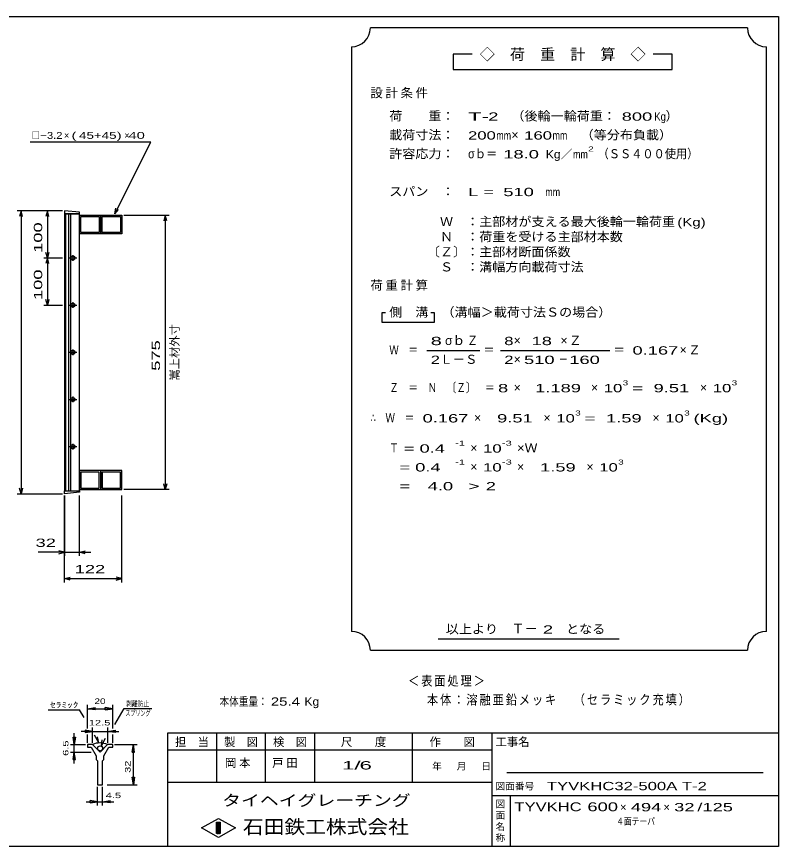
# Model space of a CAD drawing. Units: millimetres, scale not verified, with parts at other scales. Extents: x -1456 to 1389, y -1026 to 839.
# Drawn here: x -227 to 1389, y -921 to 839 of the extents above; entities that cross this region are included whole.
import ezdxf
from ezdxf.enums import TextEntityAlignment as Align

# ---------------------------------------------------------------- set-up
doc = ezdxf.new("R2010")
doc.units = ezdxf.units.MM
doc.header["$LTSCALE"] = 8
for name, color, linetype, lineweight in [('CADPAC_LAYER_0000', 150, 'Continuous', 25), ('CADPAC_LAYER_0022', 2, 'Continuous', 25), ('CADPAC_LAYER_0032', 4, 'Continuous', 25), ('CADPAC_LAYER_0048', 3, 'Continuous', 25), ('CADPAC_LAYER_0054', 4, 'Continuous', 25)]:
    doc.layers.add(name, color=color, linetype=linetype, lineweight=lineweight)
doc.styles.add('ベクトル', font='')
doc.styles.get('ベクトル').set_extended_font_data('ベクトル')

msp = doc.modelspace()

# ---------------------------------------------------------------- linework, layer by layer
at = {"layer": 'CADPAC_LAYER_0000'}
for p, q in [((-1379.2, 838.8), (1388.8, 838.8)), ((1388.8, 838.8), (1388.8, -921.2)), ((1388.8, -681.2), (92.8, -681.2)), ((92.8, -681.2), (92.8, -921.2)), ((196.8, -681.2), (196.8, -785.2)), ((300.8, -785.2), (300.8, -681.2)), ((404.8, -681.2), (404.8, -785.2)), ((612.8, -785.2), (612.8, -681.2)), ((780.8, -681.2), (780.8, -921.2)), ((780.8, -717.2), (92.8, -717.2)), ((1356.8, -765.2), (812.8, -765.2)), ((92.8, -785.2), (780.8, -785.2)), ((780.8, -813.2), (1388.8, -813.2)), ((820.8, -921.2), (820.8, -813.2)), ((164.8, -882), (200.8, -862)), ((200.8, -862), (236.8, -882)), ((196.8, -870), (204.8, -870)), ((196.8, -894), (196.8, -870)), ((196.8, -870), (198.4, -870)), ((198.4, -870), (198.4, -894)), ((200, -894), (200, -870)), ((200, -870), (201.6, -870)), ((201.6, -870), (201.6, -894)), ((203.2, -894), (203.2, -870)), ((203.2, -870), (204.8, -870)), ((204.8, -870), (204.8, -894)), ((204.8, -870), (204.8, -894)), ((200.8, -902), (164.8, -882)), ((204.8, -894), (196.8, -894)), ((198.4, -894), (200, -894)), ((236.8, -882), (200.8, -902)), ((201.6, -894), (203.2, -894)), ((1388.8, -921.2), (-1379.2, -921.2))]:
    msp.add_line(p, q, dxfattribs=at)
at = {"layer": 'CADPAC_LAYER_0022', "color": 4}
for p, q in [((1323.2, 814.8), (523.2, 814.8)), ((483.2, 774.8), (483.2, -465.2)), ((1363.2, -465.2), (1363.2, 774.8)), ((739.2, 758.8), (699.2, 758.8)), ((699.2, 758.8), (699.2, 726.8)), ((1163.2, 758.8), (1123.2, 758.8)), ((1163.2, 726.8), (1163.2, 758.8)), ((699.2, 726.8), (1163.2, 726.8)), ((555.2, 210.8), (547.2, 210.8)), ((547.2, 210.8), (547.2, 190.8)), ((659.2, 210.8), (651.2, 210.8)), ((659.2, 190.8), (659.2, 210.8)), ((547.2, 190.8), (659.2, 190.8)), ((643.2, 130.8), (755.2, 130.8)), ((799.2, 130.8), (1031.2, 130.8)), ((667.2, -481.2), (1051.2, -481.2)), ((523.2, -505.2), (1323.2, -505.2))]:
    msp.add_line(p, q, dxfattribs=at)
for centre, start, end in [((483.2, 814.8), 270, 0), ((1363.2, 814.8), 180, 270), ((483.2, -505.2), 0, 90), ((1363.2, -505.2), 90, 180)]:
    msp.add_arc(centre, 40, start, end, dxfattribs=at)
at = {"layer": 'CADPAC_LAYER_0032'}
for p, q in [((-160.267, -631.6), (-93.6, -631.6)), ((-84.267, -647.6), (-93.6, -631.6)), ((-76.8, -670.8), (-76.8, -621.2)), ((-76.8, -629.2), (-60.8, -626.8)), ((-60.8, -631.6), (-76.8, -629.2)), ((-76.8, -629.2), (-23.467, -629.2)), ((-60.8, -631.6), (-60.8, -626.8)), ((-23.467, -629.2), (-39.467, -626.8)), ((-39.467, -631.6), (-39.467, -626.8)), ((-39.467, -631.6), (-23.467, -629.2)), ((-23.467, -670.8), (-23.467, -621.2)), ((-18.664, -662.533), (0.803, -628.933)), ((0.803, -628.933), (59.469, -628.933)), ((-104.8, -705.2), (-104.8, -681.2)), ((-66.133, -677.2), (-90.133, -677.2)), ((-66.133, -677.2), (-82.133, -674.8)), ((-82.133, -674.8), (-82.133, -679.6)), ((-82.133, -679.6), (-66.133, -677.2)), ((-76.8, -701.2), (-76.8, -683.6)), ((-66.133, -701.2), (-66.133, -669.2)), ((-66.133, -677.2), (-34.133, -677.2)), ((-52.8, -701.2), (-62.133, -685.2)), ((-34.133, -669.2), (-34.133, -701.2)), ((-34.133, -677.2), (-18.133, -674.8)), ((-18.133, -679.6), (-34.133, -677.2)), ((-34.133, -677.2), (-10.133, -677.2)), ((-23.467, -701.2), (-23.467, -683.6)), ((-18.133, -674.8), (-18.133, -679.6)), ((-104.8, -705.2), (-107.2, -689.2)), ((-107.2, -689.2), (-102.4, -689.2)), ((-102.4, -689.2), (-104.8, -705.2)), ((-52.8, -701.2), (-55.733, -688.667)), ((-47.464, -707.866), (-38.397, -691.866)), ((-47.464, -707.866), (-45.597, -695.066)), ((-112.8, -705.2), (-80.8, -705.2)), ((-112.8, -721.2), (-68.8, -721.2)), ((-107.2, -737.2), (-104.8, -721.2)), ((-104.8, -721.2), (-104.8, -705.2)), ((-102.4, -737.2), (-104.8, -721.2)), ((-104.8, -745.2), (-104.8, -721.2)), ((-76.8, -705.2), (-76.8, -710.533)), ((-66.133, -705.2), (-76.8, -705.2)), ((-76.8, -710.533), (-68.8, -710.533)), ((-68.8, -710.533), (-58.133, -729.2)), ((-50.133, -721.2), (-66.133, -705.2)), ((-34.133, -705.2), (-50.133, -721.2)), ((-42.133, -729.2), (-31.467, -710.533)), ((-23.467, -705.2), (-34.133, -705.2)), ((-31.467, -710.533), (-23.467, -710.533)), ((-23.467, -710.533), (-23.467, -705.2)), ((-19.467, -705.2), (28.533, -705.2)), ((18.133, -721.2), (20.533, -705.2)), ((18.133, -721.2), (22.933, -721.2)), ((22.933, -721.2), (20.533, -705.2)), ((20.533, -790.534), (20.533, -705.2)), ((-107.2, -737.2), (-102.4, -737.2)), ((-58.133, -729.2), (-58.133, -737.2)), ((-58.133, -737.2), (-55.467, -739.867)), ((-44.8, -739.867), (-42.133, -737.2)), ((-42.133, -737.2), (-42.133, -729.2)), ((-55.467, -739.867), (-55.467, -790.533)), ((-44.8, -790.533), (-44.8, -739.867)), ((-55.467, -790.533), (-44.8, -790.533)), ((-35.467, -790.534), (28.533, -790.534)), ((20.533, -790.534), (18.133, -774.534)), ((18.133, -774.534), (22.933, -774.534)), ((22.933, -774.534), (20.533, -790.534)), ((-55.467, -834.534), (-55.467, -794.534)), ((-44.8, -834.534), (-44.8, -794.534)), ((-79.467, -826.534), (-55.467, -826.534)), ((-55.467, -826.534), (-71.467, -824.134)), ((-71.467, -828.934), (-71.467, -824.134)), ((-71.467, -828.934), (-55.467, -826.534)), ((-55.467, -826.534), (-44.8, -826.534)), ((-44.8, -826.534), (-28.8, -824.134)), ((-28.8, -828.934), (-44.8, -826.534)), ((-44.8, -826.534), (-20.8, -826.534)), ((-28.8, -828.934), (-28.8, -824.134))]:
    msp.add_line(p, q, dxfattribs=at)
msp.add_circle((-50.133, -713.2), 5.333, dxfattribs=at)
msp.add_arc((-50.403, -741.742), 40, 66, 113, dxfattribs=at)
at = {"layer": 'CADPAC_LAYER_0048'}
for p, q in [((-93.8, 423.8), (-125.8, 426.8)), ((-125.8, 426.8), (-125.8, 420.8)), ((-93.8, 420.8), (-93.8, 423.8)), ((-125.8, 420.8), (-93.8, 420.8)), ((-125.8, 420.8), (-125.8, -167.2)), ((-93.8, 420.8), (-125.8, 420.8)), ((-123.8, 420.8), (-123.8, -167.2)), ((-116.8, -167.2), (-116.8, 420.8)), ((-112.8, 420.8), (-112.8, -167.2)), ((-93.8, -167.2), (-93.8, 420.8)), ((-93.8, 417.8), (-48.8, 417.8)), ((-93.8, 377.8), (-93.8, 417.8)), ((-90.8, 414.8), (-51.8, 414.8)), ((-90.8, 380.8), (-90.8, 414.8)), ((-51.8, 414.8), (-51.8, 380.8)), ((-48.8, 417.8), (-48.8, 377.8)), ((-48.8, 417.8), (-3.8, 417.8)), ((-48.8, 377.8), (-48.8, 417.8)), ((-45.8, 414.8), (-6.8, 414.8)), ((-45.8, 380.8), (-45.8, 414.8)), ((-6.8, 414.8), (-6.8, 380.8)), ((-3.8, 417.8), (-3.8, 377.8)), ((-48.8, 377.8), (-93.8, 377.8)), ((-51.8, 380.8), (-90.8, 380.8)), ((-3.8, 377.8), (-48.8, 377.8)), ((-6.8, 380.8), (-45.8, 380.8)), ((-115.8, 326.8), (-99.8, 326.8)), ((-105.8, 329.8), (-109.8, 329.8)), ((-109.8, 323.8), (-105.8, 323.8)), ((-107.8, 332.8), (-107.8, 320.8)), ((-105.8, 229.8), (-109.8, 229.8)), ((-107.8, 232.8), (-107.8, 220.8)), ((-115.8, 226.8), (-99.8, 226.8)), ((-109.8, 223.8), (-105.8, 223.8)), ((-115.8, 126.8), (-99.8, 126.8)), ((-105.8, 129.8), (-109.8, 129.8)), ((-109.8, 123.8), (-105.8, 123.8)), ((-107.8, 132.8), (-107.8, 120.8)), ((-115.8, 26.8), (-99.8, 26.8)), ((-105.8, 29.8), (-109.8, 29.8)), ((-109.8, 23.8), (-105.8, 23.8)), ((-107.8, 32.8), (-107.8, 20.8)), ((-105.8, -70.2), (-109.8, -70.2)), ((-107.8, -67.2), (-107.8, -79.2)), ((-115.8, -73.2), (-99.8, -73.2)), ((-109.8, -76.2), (-105.8, -76.2)), ((-48.8, -124.2), (-93.8, -124.2)), ((-93.8, -124.2), (-93.8, -164.2)), ((-51.8, -127.2), (-90.8, -127.2)), ((-90.8, -127.2), (-90.8, -161.2)), ((-51.8, -161.2), (-51.8, -127.2)), ((-48.8, -164.2), (-48.8, -124.2)), ((-3.8, -124.2), (-48.8, -124.2)), ((-48.8, -124.2), (-48.8, -164.2)), ((-6.8, -127.2), (-45.8, -127.2)), ((-45.8, -127.2), (-45.8, -161.2)), ((-6.8, -161.2), (-6.8, -127.2)), ((-3.8, -164.2), (-3.8, -124.2)), ((-125.8, -167.2), (-93.8, -167.2)), ((-125.8, -173.2), (-125.8, -167.2)), ((-125.8, -167.2), (-93.8, -167.2)), ((-93.8, -170.2), (-125.8, -173.2)), ((-93.8, -164.2), (-48.8, -164.2)), ((-93.8, -167.2), (-93.8, -170.2)), ((-90.8, -161.2), (-51.8, -161.2)), ((-48.8, -164.2), (-3.8, -164.2)), ((-45.8, -161.2), (-6.8, -161.2))]:
    msp.add_line(p, q, dxfattribs=at)
for centre, radius, start, end in [((-109.8, 326.8), 3, 90, 270), ((-107.8, 326.8), 4, 46.6, 133.4), ((-107.8, 326.8), 4, 226.6, 313.4), ((-105.8, 326.8), 3, 270, 90), ((-109.8, 226.8), 3, 90, 270), ((-107.8, 226.8), 4, 46.6, 133.4), ((-105.8, 226.8), 3, 270, 90), ((-107.8, 226.8), 4, 226.6, 313.4), ((-109.8, 126.8), 3, 90, 270), ((-107.8, 126.8), 4, 46.6, 133.4), ((-107.8, 126.8), 4, 226.6, 313.4), ((-105.8, 126.8), 3, 270, 90), ((-109.8, 26.8), 3, 90, 270), ((-107.8, 26.8), 4, 46.6, 133.4), ((-107.8, 26.8), 4, 226.6, 313.4), ((-105.8, 26.8), 3, 270, 90), ((-109.8, -73.2), 3, 90, 270), ((-107.8, -73.2), 4, 46.6, 133.4), ((-105.8, -73.2), 3, 270, 90), ((-107.8, -73.2), 4, 226.6, 313.4)]:
    msp.add_arc(centre, radius, start, end, dxfattribs=at)
at = {"layer": 'CADPAC_LAYER_0054'}
for p, q in [((57.2, 572.8), (-198.8, 572.8)), ((-18.8, 420.8), (57.2, 572.8)), ((-129.8, 426.8), (-225.8, 426.8)), ((-217.8, 426.8), (-221, 414.8)), ((-214.6, 414.8), (-217.8, 426.8)), ((-217.8, 426.8), (-217.8, -173.2)), ((-129.8, 426.8), (-169.8, 426.8)), ((-161.8, 426.8), (-165, 414.8)), ((-158.6, 414.8), (-161.8, 426.8)), ((-161.8, 426.8), (-161.8, 326.8)), ((-18.8, 420.8), (-16.4, 432.48)), ((-18.8, 420.8), (-10.8, 429.6)), ((0.2, 417.8), (96.2, 417.8)), ((88.2, 417.8), (85, 405.8)), ((91.4, 405.8), (88.2, 417.8)), ((88.2, 417.8), (88.2, -164.2)), ((-161.8, 326.8), (-165, 338.8)), ((-158.6, 338.8), (-161.8, 326.8)), ((-169.8, 326.8), (-129.8, 326.8)), ((-161.8, 326.8), (-165, 314.8)), ((-158.6, 314.8), (-161.8, 326.8)), ((-161.8, 326.8), (-161.8, 226.8)), ((-161.8, 226.8), (-165, 238.8)), ((-158.6, 238.8), (-161.8, 226.8)), ((-169.8, 226.8), (-129.8, 226.8)), ((88.2, -164.2), (85, -152.2)), ((91.4, -152.2), (88.2, -164.2)), ((-225.8, -173.2), (-129.8, -173.2)), ((-217.8, -173.2), (-221, -161.2)), ((-214.6, -161.2), (-217.8, -173.2)), ((96.2, -164.2), (0.2, -164.2)), ((-125.8, -177.2), (-125.8, -305.2)), ((-125.8, -361.2), (-125.8, -177.2)), ((-93.8, -305.2), (-93.8, -177.2)), ((-3.8, -361.2), (-3.8, -177.2)), ((-125.8, -297.2), (-181.8, -297.2)), ((-125.8, -297.2), (-137.8, -294)), ((-137.8, -300.4), (-125.8, -297.2)), ((-125.8, -297.2), (-93.8, -297.2)), ((-93.8, -297.2), (-81.8, -294)), ((-81.8, -300.4), (-93.8, -297.2)), ((-93.8, -297.2), (-69.8, -297.2)), ((-125.8, -353.2), (-113.8, -350)), ((-3.8, -353.2), (-15.8, -350)), ((-113.8, -356.4), (-125.8, -353.2)), ((-125.8, -353.2), (-3.8, -353.2)), ((-15.8, -356.4), (-3.8, -353.2))]:
    msp.add_line(p, q, dxfattribs=at)

# ---------------------------------------------------------------- texts
at = {"layer": 'CADPAC_LAYER_0000', "style": 'ベクトル'}
for s, height, p in [('担\u3000当', 17.6, (108.8, -699.6)), ('製\u3000図', 17.6, (212.8, -699.6)), ('検\u3000図', 17.6, (316.8, -699.6)), ('尺\u3000\u3000度', 17.6, (460.8, -699.6)), ('作\u3000\u3000図', 17.6, (648.8, -699.6)), ('工事名', 17.6, (788.8, -699.6)), ('年', 14.66, (654.4, -751.2)), ('月', 14.66, (706.4, -751.2)), ('日', 14.66, (758.4, -751.2)), ('図面番号', 14.66, (788.8, -793.6)), ('図', 14.66, (788.8, -831.2)), ('面', 14.66, (788.8, -855.2)), ('名', 14.66, (788.8, -879.2)), ('称', 14.66, (788.8, -903.2))]:
    msp.add_text(s, height=height, dxfattribs=at).set_placement(p, align=Align.MIDDLE_LEFT)
at = {"layer": 'CADPAC_LAYER_0000', "color": 222, "style": 'ベクトル'}
for s, height, width, p in [('タイヘイグレーチング', 23.46, 1.25, (208.8, -823.6)), ('石田鉄工株式会社', 29.33, 1.1, (252.8, -879.6))]:
    msp.add_text(s, height=height, dxfattribs=dict(at, width=width)).set_placement(p, align=Align.MIDDLE_LEFT)
at = {"layer": 'CADPAC_LAYER_0022', "style": 'ベクトル'}
for s, height, p in [('◇\u3000荷\u3000重\u3000計\u3000算\u3000◇', 23.46, (755.2, 758.8)), ('）', 19.35, (1149.6, 628)), ('×', 19.35, (822.4, 588)), ('／', 17.6, (927.2, 546.8)), ('σｂ', 19.35, (681.6, 152)), ('×', 19.35, (827.2, 152)), ('Ｌ－Ｓ', 19.35, (671.2, 112)), ('×', 19.35, (827.2, 112)), ('×', 19.35, (827.2, 52)), ('×', 19.35, (991.2, 52)), ('×', 19.35, (1222.4, 52)), ('×', 19.35, (743.2, -12)), ('×', 19.35, (890.4, -12)), ('×', 19.35, (1121.6, -12)), ('×', 19.35, (735.2, -76)), ('×', 19.35, (735.2, -116)), ('×', 19.35, (834.4, -116)), ('×', 19.35, (981.6, -116)), ('Ｔ－', 20.53, (822.4, -459.2)), ('×', 17.6, (1052.8, -838)), ('×', 17.6, (1144.8, -838))]:
    msp.add_text(s, height=height, dxfattribs=at).set_placement(p, align=Align.MIDDLE_LEFT)
for s, height, width, p in [('荷\u3000\u3000重：\u3000', 19.35, 1.05, (563.2, 628)), ('T-', 17.6, 2, (730.4, 626.8)), (' 2 ', 17.6, 1.65, (762.4, 626.8)), ('（後輪一輪荷重：', 19.35, 1.05, (822.4, 628)), (' 800', 17.6, 1.65, (1045.6, 626.8)), ('Kg', 17.6, 0.85, (1125.6, 626.8)), ('載荷寸法：\u3000', 19.35, 1.05, (563.2, 588)), ('\u3000（等分布負載）', 19.35, 1.05, (941.6, 588)), ('200', 17.6, 1.5, (730.4, 586.8)), ('mm', 17.6, 0.8, (790.4, 586.8)), ('160', 17.6, 1.5, (849.6, 586.8)), ('mm', 17.6, 0.8, (909.6, 586.8)), ('2', 10.56, 1.5, (985.2, 558)), ('許容応力：\u3000', 19.35, 1.05, (563.2, 548)), ('σｂ＝', 19.35, 0.9, (730.4, 548)), (' 18.0', 17.6, 1.65, (794.4, 546.8)), ('Kg', 17.6, 1.1, (895.2, 546.8)), ('mm', 17.6, 0.8, (953.2, 546.8)), ('（ＳＳ４００使用）', 19.35, 0.9, (1005.2, 548)), ('スパン\u3000：\u3000', 19.35, 1.05, (563.2, 468)), ('L = ', 17.6, 1.65, (730.4, 466.8)), (' 510 ', 17.6, 1.65, (794.4, 466.8)), ('mm', 17.6, 0.8, (894.4, 466.8)), ('\u3000Ｗ\u3000：主部材が支える最大後輪一輪荷重', 19.35, 1.05, (643.2, 404)), ('(Kg)', 17.6, 1.35, (1174.4, 402.8)), ('\u3000Ｎ\u3000：荷重を受ける主部材本数', 19.35, 1.05, (643.2, 372)), ('〔Ｚ〕：主部材断面係数', 19.35, 1.05, (643.2, 340)), ('\u3000Ｓ\u3000：溝幅方向載荷寸法', 19.35, 1.05, (643.2, 308)), ('側\u3000溝', 19.35, 1.05, (563.2, 212)), ('\u3000（溝幅＞載荷寸法Ｓの場合）', 19.35, 1.05, (646.4, 212)), ('8', 17.6, 1.8, (651.2, 150.8)), ('Ｚ', 19.35, 0.9, (728, 152)), ('8', 17.6, 1.5, (807.2, 150.8)), (' 18 ', 17.6, 1.65, (854.4, 150.8)), ('Ｗ\u3000＝', 19.35, 0.75, (563.2, 132)), ('＝', 19.35, 0.9, (763.2, 132)), ('＝', 19.35, 0.9, (1039.2, 132)), ('0.167', 17.6, 1.65, (1079.2, 130.8)), ('2', 17.6, 1.5, (651.2, 110.8)), ('2', 17.6, 1.5, (807.2, 110.8)), (' 510 ', 17.6, 1.65, (838.4, 110.8)), ('－', 19.35, 0.75, (922.4, 112)), (' 160 ', 17.6, 1.65, (934.4, 110.8)), ('Ｚ\u3000＝\u3000Ｎ\u3000〔Ｚ〕\u3000＝', 19.35, 0.75, (563.2, 52)), (' 8 ', 17.6, 1.65, (783.2, 50.8)), ('  1.189', 17.6, 1.65, (851.2, 50.8)), ('10', 17.6, 1.5, (1018.4, 50.8)), ('3', 10.56, 1.5, (1058.4, 62)), ('=', 17.6, 1.7, (1078.4, 50.8)), ('  9.51', 17.6, 1.65, (1102.4, 50.8)), ('10', 17.6, 1.5, (1249.6, 50.8)), ('3', 10.56, 1.5, (1289.6, 62)), ('3', 10.56, 1.5, (957.6, -2)), ('3', 10.56, 1.5, (1188.8, -2)), ('∴\u3000Ｗ\u3000＝', 19.35, 0.75, (523.2, -12)), (' 0.167', 17.6, 1.65, (623.2, -13.2)), ('  9.51', 17.6, 1.65, (770.4, -13.2)), ('10', 17.6, 1.5, (917.6, -13.2)), ('=', 17.6, 1.7, (977.6, -13.2)), ('  1.59', 17.6, 1.65, (1001.6, -13.2)), ('10', 17.6, 1.5, (1148.8, -13.2)), ('(Kg)', 17.6, 1.65, (1208.8, -13.2)), ('Ｔ', 19.35, 0.75, (563.2, -76)), (' = 0.4', 17.6, 1.65, (583.2, -77.2)), ('-1', 10.56, 1.65, (703.2, -66)), ('10', 17.6, 1.5, (762.4, -77.2)), ('-3', 10.56, 1.65, (802.4, -66)), ('×Ｗ', 19.35, 1.05, (834.4, -76)), ('-1', 10.56, 1.65, (703.2, -106)), ('-3', 10.56, 1.65, (802.4, -106)), ('3', 10.56, 1.5, (1048.8, -106)), ('  = 0.4', 17.6, 1.65, (563.2, -117.2)), ('10', 17.6, 1.5, (762.4, -117.2)), ('  1.59', 17.6, 1.65, (861.6, -117.2)), ('10', 17.6, 1.5, (1008.8, -117.2)), ('  =', 17.6, 1.65, (563.2, -157.2)), ('  4.0', 17.6, 1.65, (623.2, -157.2)), ('>', 17.6, 1.7, (731.2, -157.2)), (' 2 ', 17.6, 1.65, (757.2, -157.2)), ('以上より\u3000', 19.35, 1.05, (683.2, -460)), (' 2 ', 17.6, 1.65, (878.4, -461.2)), ('となる', 19.35, 1.05, (938.4, -460)), ('1/', 17.6, 2, (463.2, -749.2)), (' 6 ', 17.6, 2, (487.2, -749.2)), ('TYVKHC32-500A T-2', 17.6, 1.5, (897.6, -793.2)), ('TYVKHC', 18.77, 1.4, (828.8, -837.2)), (' 600 ', 18.77, 1.55, (972.8, -837.2)), (' 494 ', 17.6, 1.65, (1064.8, -838)), (' 32 ', 17.6, 1.65, (1156.8, -838)), ('/', 17.6, 1.65, (1216.8, -838)), (' 125 ', 17.6, 1.65, (1216.8, -838)), ('４面テーパ', 14.66, 0.8, (1044.8, -868))]:
    msp.add_text(s, height=height, dxfattribs=dict(at, width=width)).set_placement(p, align=Align.MIDDLE_LEFT)
at = {"layer": 'CADPAC_LAYER_0022', "attachment_point": 4, "style": 'ベクトル'}
for s, insert, char_height in [('\\T1.21;設計条件', (523.2, 676), 19.35), ('\\T1.21;荷重計算', (523.2, 268), 19.35), ('\\T1.21;×Ｚ', (926.4, 152), 19.35), ('\\T1.21;×Ｚ', (1179.2, 132), 19.35), ('\\T1.17;\\W0.85;＜表面処理＞', (603.2, -571.2), 20.53), ('\\T1.17;\\W0.85;本体：溶融亜鉛メッキ', (643.2, -611.2), 20.53), ('\\T1.17;\\W0.85;（セラミック充填）', (954.533, -611.2), 20.53)]:
    msp.add_mtext(s, dxfattribs=dict(at, insert=insert, char_height=char_height))
at = {"layer": 'CADPAC_LAYER_0032', "color": 2, "style": 'ベクトル'}
for s, width, p in [('ｾﾗﾐｯｸ', 1.5, (-156.267, -621.2)), ('20', 1.35, (-62.133, -613.2)), ('剥離防止', 0.75, (4.803, -618.533)), ('スプリング', 0.65, (3.469, -638.533)), ('12.5', 1.5, (-74.133, -658.8)), (' 4.5 ', 1.5, (-44.8, -812.934))]:
    msp.add_text(s, height=11.73, dxfattribs=dict(at, width=width)).set_placement(p, align=Align.MIDDLE_LEFT)
at = {"layer": 'CADPAC_LAYER_0032', "color": 2, "style": 'ベクトル', "width": 1.5}
for s, p in [('6.5', (-123.2, -729.2)), (' 32 ', (8.533, -771.867))]:
    msp.add_text(s, height=11.73, rotation=90, dxfattribs=at).set_placement(p, align=Align.MIDDLE_LEFT)
at = {"layer": 'CADPAC_LAYER_0054', "color": 2, "style": 'ベクトル'}
for s, height, width, p in [('□－', 14.66, 0.8, (-194.8, 586.8)), ('3.2', 14.66, 1.2, (-162.8, 586.8)), ('(', 14.66, 1.6, (-110.8, 586.8)), ('45', 14.66, 1.45, (-94.8, 586.8)), ('+', 14.66, 1.35, (-62.8, 586.8)), ('45', 14.66, 1.45, (-46.8, 586.8)), (')', 14.66, 1.6, (-14.8, 586.8)), (' 40 ', 14.66, 1.6, (1.2, 586.8)), (' 32 ', 17.6, 1.65, (-197.8, -277.2)), (' 122 ', 17.6, 1.65, (-114.8, -333.2)), ('本体重量：', 17.6, 0.85, (203.2, -614)), (' 25.4', 17.6, 1.35, (303.2, -614)), ('Kg', 17.6, 1.1, (383.2, -614))]:
    msp.add_text(s, height=height, dxfattribs=dict(at, width=width)).set_placement(p, align=Align.MIDDLE_LEFT)
for p in [(-126.8, 586.8), (1.2, 586.8)]:
    msp.add_text('×', height=14.66, dxfattribs=at).set_placement(p, align=Align.MIDDLE_LEFT)
at = {"layer": 'CADPAC_LAYER_0054', "color": 2, "style": 'ベクトル', "width": 1.65}
for s, p in [(' 100 ', (-181.8, 326.8)), (' 100 ', (-181.8, 226.8)), (' 575 ', (68.2, 76.8))]:
    msp.add_text(s, height=17.6, rotation=90, dxfattribs=at).set_placement(p, align=Align.MIDDLE_LEFT)
at = {"layer": 'CADPAC_LAYER_0054', "color": 2, "style": 'ベクトル'}
msp.add_text('嵩上材外寸', height=17.6, rotation=90, dxfattribs=at).set_placement((108.2, 66.8), align=Align.MIDDLE_LEFT)
at = {"layer": 'CADPAC_LAYER_0054', "color": 2, "char_height": 17.6, "attachment_point": 4, "style": 'ベクトル'}
for s, insert in [('\\T1.25;岡本\u3000', (214.8, -745.2)), ('\\T1.25;戸田\u3000', (314.8, -745.2))]:
    msp.add_mtext(s, dxfattribs=dict(at, insert=insert))

doc.saveas('drawing.dxf')
